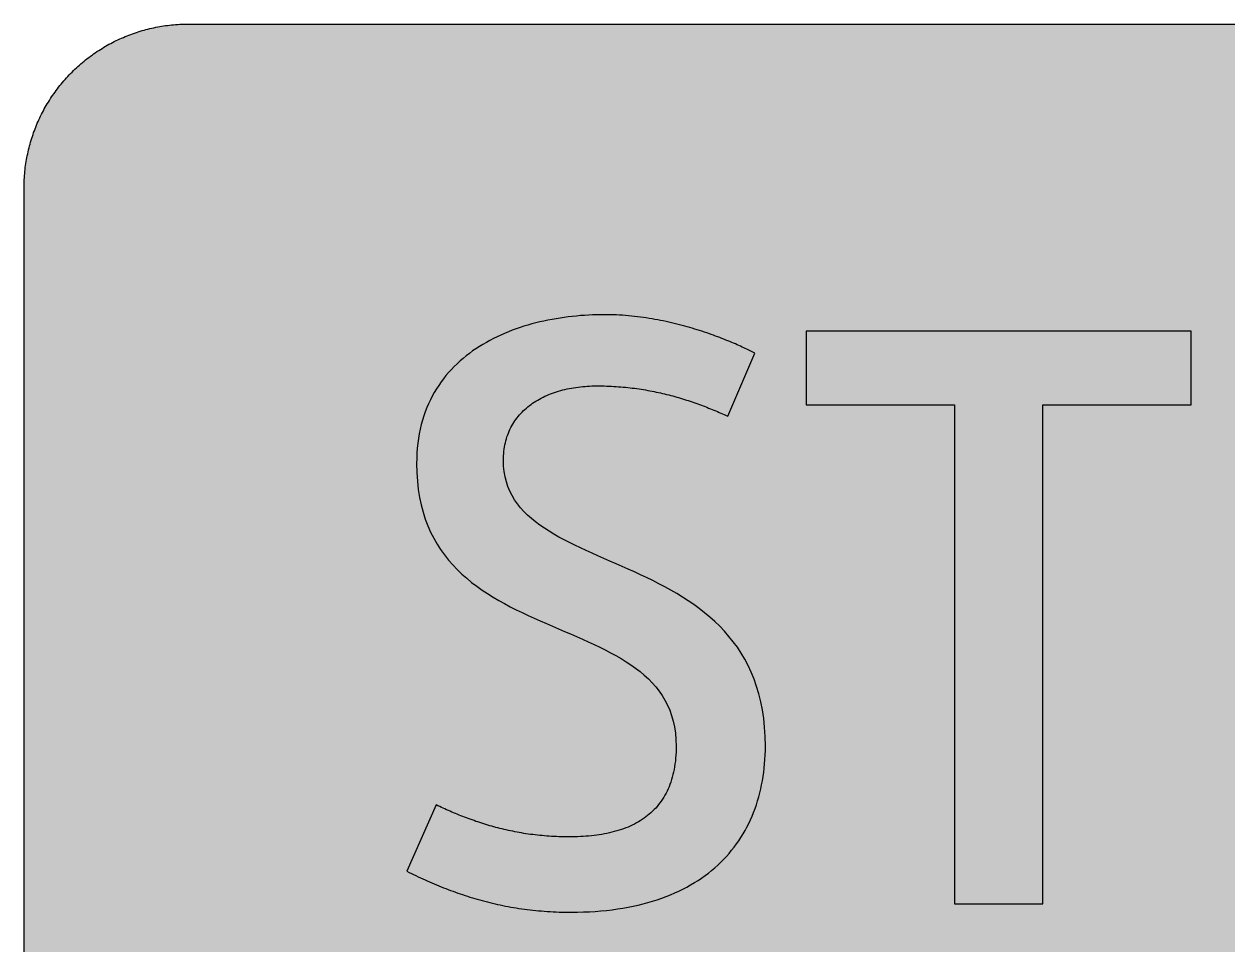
# Model space of a CAD drawing. Header units: millimetres. Extents: x 0 to 212, y 0 to 159.
# Drawn here: x 0.1 to 103.8, y 79.4 to 158.8 of the extents above; entities that cross this region are included whole.
import ezdxf

# ---------------------------------------------------------------- set-up
doc = ezdxf.new("R2010")
doc.units = ezdxf.units.MM

msp = doc.modelspace()

# ---------------------------------------------------------------- hatches: boundary and pattern name
for color, points in [(254, [(14.1633, 0.0536), (13.9878, 0.0533), (13.8125, 0.0559), (13.6373, 0.061), (13.462, 0.0686), (13.2893, 0.0787), (13.114, 0.0914), (12.9413, 0.1041), (12.7686, 0.1219), (12.5959, 0.1397), (12.4231, 0.16), (12.2504, 0.1829), (12.0777, 0.2057), (11.9075, 0.2337), (11.7373, 0.2616), (11.5672, 0.2921), (11.397, 0.3251), (11.2268, 0.3607), (11.0592, 0.3988), (10.8915, 0.4369), (10.7239, 0.4775), (10.5562, 0.5207), (10.3886, 0.5664), (10.2235, 0.6121), (10.0584, 0.6629), (9.8933, 0.7137), (9.7307, 0.7671), (9.5682, 0.8204), (9.4056, 0.8788), (9.2431, 0.9373), (9.083, 0.9982), (8.923, 1.0617), (8.763, 1.1252), (8.6055, 1.1938), (8.4455, 1.2624), (8.2906, 1.331), (8.1331, 1.4046), (7.9781, 1.4783), (7.8232, 1.5545), (7.6708, 1.6332), (7.5184, 1.7145), (7.366, 1.7958), (7.2161, 1.8796), (7.0663, 1.966), (6.919, 2.0523), (6.7716, 2.1438), (6.6243, 2.2352), (6.4795, 2.3266), (6.3348, 2.4232), (6.19, 2.5197), (6.0477, 2.6187), (5.908, 2.7178), (5.7683, 2.8194), (5.6286, 2.9235), (5.4915, 3.0302), (5.3543, 3.1369), (5.2197, 3.2461), (5.0851, 3.3579), (4.953, 3.4722), (4.8209, 3.5865), (4.6914, 3.7033), (4.5644, 3.8202), (4.4348, 3.9395), (4.3104, 4.0615), (4.1859, 4.1859), (4.0615, 4.3104), (3.9395, 4.4348), (3.8202, 4.5618), (3.7033, 4.6914), (3.5865, 4.8209), (3.4722, 4.953), (3.3579, 5.0851), (3.2487, 5.2197), (3.1369, 5.3543), (3.0302, 5.4915), (2.9235, 5.6286), (2.8194, 5.7683), (2.7178, 5.908), (2.6187, 6.0477), (2.5197, 6.19), (2.4232, 6.3348), (2.3266, 6.477), (2.2352, 6.6243), (2.1438, 6.7691), (2.0523, 6.919), (1.966, 7.0663), (1.8796, 7.2161), (1.7958, 7.366), (1.7145, 7.5184), (1.6332, 7.6708), (1.5545, 7.8232), (1.4783, 7.9781), (1.4046, 8.1331), (1.331, 8.2906), (1.2598, 8.4455), (1.1913, 8.603), (1.1252, 8.763), (1.0592, 8.923), (0.9982, 9.083), (0.9373, 9.2431), (0.8763, 9.4056), (0.8204, 9.5682), (0.7645, 9.7307), (0.7112, 9.8933), (0.6604, 10.0584), (0.6121, 10.2235), (0.5639, 10.3911), (0.5207, 10.5562), (0.4775, 10.7239), (0.4343, 10.8915), (0.3962, 11.0592), (0.3607, 11.2268), (0.3251, 11.397), (0.2921, 11.5672), (0.2616, 11.7373), (0.2311, 11.9075), (0.2057, 12.0802), (0.1803, 12.2504), (0.1575, 12.4231), (0.1372, 12.5959), (0.1194, 12.7686), (0.1041, 12.9413), (0.0889, 13.1166), (0.0787, 13.2893), (0.0686, 13.4645), (0.061, 13.6373), (0.0559, 13.8125), (0.0508, 13.9878), (0.0508, 14.163), (0.0522, 144.6925), (0.0508, 144.8664), (0.0559, 145.0416), (0.061, 145.2169), (0.0686, 145.3896), (0.0787, 145.5649), (0.0889, 145.7376), (0.1041, 145.9128), (0.1194, 146.0856), (0.1372, 146.2583), (0.1575, 146.431), (0.1803, 146.6037), (0.2057, 146.7739), (0.2311, 146.9466), (0.2616, 147.1168), (0.2921, 147.287), (0.3251, 147.4572), (0.3607, 147.6248), (0.3962, 147.795), (0.4343, 147.9626), (0.4775, 148.1303), (0.5207, 148.2979), (0.5639, 148.463), (0.6121, 148.6281), (0.6604, 148.7932), (0.7112, 148.9583), (0.7645, 149.1234), (0.8204, 149.286), (0.8763, 149.4485), (0.9373, 149.6111), (0.9982, 149.7711), (1.0592, 149.9311), (1.1252, 150.0911), (1.1913, 150.2486), (1.2598, 150.4061), (1.331, 150.5636), (1.4046, 150.7185), (1.4783, 150.876), (1.5545, 151.0284), (1.6332, 151.1833), (1.7145, 151.3357), (1.7958, 151.4856), (1.8796, 151.638), (1.966, 151.7879), (2.0523, 151.9352), (2.1438, 152.0825), (2.2352, 152.2298), (2.3266, 152.3746), (2.4232, 152.5194), (2.5197, 152.6616), (2.6187, 152.8039), (2.7178, 152.9461), (2.8194, 153.0858), (2.9235, 153.2255), (3.0302, 153.3627), (3.1369, 153.4973), (3.2487, 153.6344), (3.3579, 153.7665), (3.4722, 153.8986), (3.5865, 154.0307), (3.7033, 154.1602), (3.8202, 154.2898), (3.9395, 154.4168), (4.0615, 154.5438), (4.1859, 154.6682), (4.3104, 154.7901), (4.4348, 154.9121), (4.5644, 155.034), (4.6914, 155.1508), (4.8209, 155.2677), (4.953, 155.382), (5.0851, 155.4937), (5.2197, 155.6055), (5.3543, 155.7147), (5.4915, 155.8239), (5.6286, 155.9281), (5.7683, 156.0322), (5.908, 156.1338), (6.0477, 156.2354), (6.19, 156.3345), (6.3348, 156.431), (6.4795, 156.525), (6.6243, 156.6189), (6.7716, 156.7104), (6.919, 156.7993), (7.0663, 156.8882), (7.2161, 156.9745), (7.366, 157.0584), (7.5184, 157.1396), (7.6708, 157.2209), (7.8232, 157.2971), (7.9781, 157.3733), (8.1331, 157.4495), (8.2906, 157.5206), (8.4455, 157.5918), (8.6055, 157.6603), (8.763, 157.7289), (8.923, 157.7924), (9.083, 157.8559), (9.2431, 157.9169), (9.4056, 157.9753), (9.5682, 158.0337), (9.7307, 158.0871), (9.8933, 158.1404), (10.0584, 158.1912), (10.2235, 158.242), (10.3886, 158.2877), (10.5562, 158.3334), (10.7239, 158.3766), (10.8915, 158.4173), (11.0592, 158.4579), (11.2268, 158.4935), (11.397, 158.529), (11.5672, 158.562), (11.7373, 158.5925), (11.9075, 158.6205), (12.0777, 158.6484), (12.2504, 158.6713), (12.4231, 158.6941), (12.5959, 158.7144), (12.7686, 158.7322), (12.9413, 158.75), (13.114, 158.7627), (13.2893, 158.7754), (13.462, 158.7856), (13.6373, 158.7932), (13.8125, 158.7983), (13.9878, 158.8008), (14.163, 158.8033), (197.6078, 158.8036), (197.7822, 158.8008), (197.9574, 158.7983), (198.1327, 158.7932), (198.3054, 158.7856), (198.4807, 158.7754), (198.6534, 158.7627), (198.8287, 158.75), (199.0014, 158.7322), (199.1741, 158.7144), (199.3468, 158.6941), (199.5195, 158.6713), (199.6897, 158.6484), (199.8624, 158.6205), (200.0326, 158.5925), (200.2028, 158.562), (200.373, 158.529), (200.5432, 158.4935), (200.7108, 158.4579), (200.8784, 158.4173), (201.0461, 158.3766), (201.2137, 158.3334), (201.3788, 158.2877), (201.5465, 158.242), (201.7116, 158.1912), (201.8767, 158.1404), (202.0392, 158.0871), (202.2018, 158.0337), (202.3643, 157.9753), (202.5269, 157.9169), (202.6869, 157.8559), (202.8469, 157.7924), (203.007, 157.7289), (203.167, 157.6603), (203.3245, 157.5918), (203.4794, 157.5206), (203.6369, 157.4495), (203.7918, 157.3733), (203.9468, 157.2971), (204.0992, 157.2209), (204.2516, 157.1396), (204.404, 157.0584), (204.5538, 156.9745), (204.7037, 156.8882), (204.8535, 156.7993), (205.0009, 156.7104), (205.1456, 156.6189), (205.293, 156.525), (205.4352, 156.431), (205.58, 156.3345), (205.7222, 156.2354), (205.8619, 156.1338), (206.0016, 156.0322), (206.1413, 155.9281), (206.2785, 155.8239), (206.4156, 155.7147), (206.5503, 155.6055), (206.6849, 155.4937), (206.817, 155.382), (206.949, 155.2677), (207.0786, 155.1508), (207.2081, 155.034), (207.3351, 154.9121), (207.4596, 154.7901), (207.584, 154.6682), (207.7085, 154.5438), (207.8304, 154.4168), (207.9498, 154.2898), (208.0666, 154.1602), (208.1835, 154.0307), (208.2978, 153.8986), (208.4121, 153.7665), (208.5238, 153.6344), (208.6331, 153.4973), (208.7397, 153.3627), (208.8464, 153.2255), (208.9506, 153.0858), (209.0522, 152.9461), (209.1512, 152.8039), (209.2503, 152.6616), (209.3468, 152.5194), (209.4433, 152.3746), (209.5348, 152.2298), (209.6262, 152.0825), (209.7176, 151.9352), (209.804, 151.7879), (209.8904, 151.638), (209.9742, 151.4856), (210.0555, 151.3357), (210.1367, 151.1833), (210.2155, 151.0284), (210.2917, 150.876), (210.3653, 150.7185), (210.439, 150.5636), (210.5076, 150.4061), (210.5762, 150.2486), (210.6447, 150.0911), (210.7082, 149.9311), (210.7717, 149.7711), (210.8327, 149.6111), (210.8911, 149.4485), (210.9495, 149.286), (211.0029, 149.1234), (211.0562, 148.9583), (211.107, 148.7932), (211.1578, 148.6281), (211.2035, 148.463), (211.2493, 148.2979), (211.2924, 148.1303), (211.3331, 147.9626), (211.3712, 147.795), (211.4093, 147.6248), (211.4448, 147.4572), (211.4779, 147.287), (211.5083, 147.1168), (211.5363, 146.9466), (211.5642, 146.7739), (211.5871, 146.6037), (211.6099, 146.431), (211.6303, 146.2583), (211.648, 146.0856), (211.6658, 145.9128), (211.6785, 145.7376), (211.6912, 145.5649), (211.7014, 145.3896), (211.709, 145.2169), (211.7141, 145.0416), (211.7166, 144.8664), (211.7166, 144.6911), (211.7189, 14.1647), (211.7166, 13.9878), (211.7141, 13.8125), (211.709, 13.6373), (211.7014, 13.4645), (211.6912, 13.2893), (211.6785, 13.1166), (211.6658, 12.9413), (211.648, 12.7686), (211.6303, 12.5959), (211.6099, 12.4231), (211.5871, 12.2504), (211.5642, 12.0802), (211.5363, 11.9075), (211.5083, 11.7373), (211.4779, 11.5672), (211.4448, 11.397), (211.4093, 11.2268), (211.3712, 11.0592), (211.3331, 10.8915), (211.2924, 10.7239), (211.2493, 10.5562), (211.2035, 10.3911), (211.1578, 10.2235), (211.107, 10.0584), (211.0562, 9.8933), (211.0029, 9.7307), (210.9495, 9.5682), (210.8911, 9.4056), (210.8327, 9.2431), (210.7717, 9.083), (210.7082, 8.923), (210.6447, 8.763), (210.5762, 8.603), (210.5076, 8.4455), (210.439, 8.2906), (210.3653, 8.1331), (210.2917, 7.9781), (210.2155, 7.8232), (210.1367, 7.6708), (210.0555, 7.5184), (209.9742, 7.366), (209.8904, 7.2161), (209.804, 7.0663), (209.7176, 6.919), (209.6262, 6.7691), (209.5348, 6.6243), (209.4433, 6.477), (209.3468, 6.3348), (209.2503, 6.19), (209.1512, 6.0477), (209.0522, 5.908), (208.9506, 5.7683), (208.8464, 5.6286), (208.7397, 5.4915), (208.6331, 5.3543), (208.5238, 5.2197), (208.4121, 5.0851), (208.2978, 4.953), (208.1835, 4.8209), (208.0666, 4.6914), (207.9498, 4.5618), (207.8304, 4.4348), (207.7085, 4.3104), (207.584, 4.1859), (207.4596, 4.0615), (207.3351, 3.9395), (207.2081, 3.8202), (207.0786, 3.7033), (206.949, 3.5865), (206.817, 3.4722), (206.6849, 3.3579), (206.5503, 3.2461), (206.4156, 3.1369), (206.2785, 3.0302), (206.1413, 2.9235), (206.0016, 2.8194), (205.8619, 2.7178), (205.7222, 2.6187), (205.58, 2.5197), (205.4352, 2.4232), (205.293, 2.3266), (205.1456, 2.2352), (205.0009, 2.1438), (204.8535, 2.0523), (204.7037, 1.966), (204.5538, 1.8796), (204.404, 1.7958), (204.2516, 1.7145), (204.0992, 1.6332), (203.9468, 1.5545), (203.7918, 1.4783), (203.6369, 1.4046), (203.4794, 1.331), (203.3245, 1.2624), (203.167, 1.1938), (203.007, 1.1252), (202.8469, 1.0617), (202.6869, 0.9982), (202.5269, 0.9373), (202.3643, 0.8788), (202.2018, 0.8204), (202.0392, 0.7671), (201.8767, 0.7137), (201.7116, 0.6629), (201.5465, 0.6121), (201.3788, 0.5664), (201.2137, 0.5207), (201.0461, 0.4775), (200.8784, 0.4369), (200.7108, 0.3988), (200.5432, 0.3607), (200.373, 0.3251), (200.2028, 0.2921), (200.0326, 0.2616), (199.8624, 0.2337), (199.6897, 0.2057), (199.5195, 0.1829), (199.3468, 0.16), (199.1741, 0.1397), (199.0014, 0.1219), (198.8287, 0.1041), (198.6534, 0.0914), (198.4807, 0.0787), (198.3054, 0.0686), (198.1327, 0.061), (197.9574, 0.0559), (197.7822, 0.0533), (197.6069, 0.0533)]), (59, [(47.0076, 88.7412), (46.7893, 88.74), (46.5734, 88.7425), (46.3575, 88.7476), (46.1442, 88.7552), (45.9334, 88.7628), (45.7225, 88.773), (45.5143, 88.7832), (45.306, 88.7984), (45.1002, 88.8136), (44.8945, 88.8289), (44.6913, 88.8467), (44.4881, 88.867), (44.2874, 88.8873), (44.0868, 88.9102), (43.8887, 88.9356), (43.6931, 88.961), (43.4975, 88.9889), (43.3019, 89.0168), (43.1089, 89.0473), (42.9184, 89.0803), (42.7253, 89.1134), (42.5374, 89.1464), (42.3494, 89.1819), (42.1615, 89.22), (41.976, 89.2581), (41.7906, 89.2988), (41.6077, 89.3394), (41.4274, 89.3801), (41.2445, 89.4232), (41.0642, 89.469), (40.8864, 89.5147), (40.7086, 89.5604), (40.5333, 89.6087), (40.3581, 89.6569), (40.1828, 89.7077), (40.0101, 89.7585), (39.8374, 89.8093), (39.6672, 89.8627), (39.497, 89.916), (39.3294, 89.9693), (39.1617, 90.0252), (38.9941, 90.0811), (38.829, 90.1395), (38.6639, 90.1979), (38.5013, 90.2564), (38.3388, 90.3148), (38.1787, 90.3757), (38.0162, 90.4367), (37.8587, 90.4977), (37.6987, 90.5612), (37.5412, 90.6247), (37.3863, 90.6882), (37.2288, 90.7517), (37.0738, 90.8177), (36.9214, 90.8837), (36.769, 90.9472), (36.6166, 91.0158), (36.4642, 91.0819), (36.3144, 91.1504), (36.1645, 91.2165), (36.0172, 91.2851), (35.8699, 91.3536), (35.7226, 91.4222), (35.5778, 91.4908), (33.0369, 85.7786), (33.2308, 85.6818), (33.4264, 85.5878), (33.622, 85.4939), (33.8176, 85.3999), (34.0157, 85.3084), (34.2113, 85.217), (34.4094, 85.1281), (34.605, 85.0392), (34.8031, 84.9503), (35.0012, 84.8639), (35.2019, 84.7776), (35.4, 84.6912), (35.6006, 84.6074), (35.8013, 84.5261), (36.002, 84.4423), (36.2052, 84.3636), (36.4058, 84.2823), (36.609, 84.2061), (36.8148, 84.1273), (37.018, 84.0511), (37.2237, 83.9775), (37.4294, 83.9038), (37.6377, 83.8327), (37.846, 83.7616), (38.0543, 83.693), (38.2651, 83.6244), (38.4759, 83.5584), (38.6867, 83.4923), (38.9001, 83.4288), (39.1135, 83.3653), (39.3294, 83.3044), (39.5453, 83.246), (39.7612, 83.1875), (39.9796, 83.1317), (40.2006, 83.0758), (40.4216, 83.0224), (40.6425, 82.9716), (40.8661, 82.9208), (41.0896, 82.8726), (41.3156, 82.8269), (41.5442, 82.7811), (41.7728, 82.738), (42.004, 82.6948), (42.2351, 82.6567), (42.4688, 82.616), (42.7025, 82.5805), (42.9387, 82.5449), (43.1775, 82.5119), (43.4162, 82.4814), (43.6575, 82.4535), (43.8988, 82.4255), (44.1427, 82.4001), (44.389, 82.3773), (44.638, 82.3544), (44.8869, 82.3341), (45.1383, 82.3163), (45.3923, 82.3011), (45.6463, 82.2884), (45.9054, 82.2757), (46.162, 82.2655), (46.4236, 82.2604), (46.6877, 82.2528), (46.9519, 82.2503), (47.2186, 82.2503), (47.7469, 82.2528), (48.2651, 82.2681), (48.7756, 82.2884), (49.2785, 82.3189), (49.7713, 82.3595), (50.2564, 82.4052), (50.7314, 82.4611), (51.1988, 82.5271), (51.656, 82.5983), (52.1056, 82.6795), (52.5475, 82.7684), (52.9793, 82.865), (53.4035, 82.9691), (53.8175, 83.0809), (54.2239, 83.2002), (54.6227, 83.3272), (55.0113, 83.4619), (55.3923, 83.6041), (55.7657, 83.7514), (56.1289, 83.9089), (56.4845, 84.0715), (56.8325, 84.2416), (57.1703, 84.4194), (57.5005, 84.6049), (57.8231, 84.7954), (58.1355, 84.9935), (58.4403, 85.1967), (58.7375, 85.4075), (59.0245, 85.6259), (59.3039, 85.8495), (59.5757, 86.0781), (59.8373, 86.3143), (60.0939, 86.5581), (60.3402, 86.8045), (60.5765, 87.0585), (60.8076, 87.3176), (61.0286, 87.5843), (61.2419, 87.8535), (61.4477, 88.1304), (61.6433, 88.4123), (61.8312, 88.6993), (62.0116, 88.9914), (62.1843, 89.2886), (62.3494, 89.5909), (62.5043, 89.9008), (62.6542, 90.2132), (62.7939, 90.5281), (62.9234, 90.8507), (63.0479, 91.1784), (63.1622, 91.5086), (63.2714, 91.8439), (63.3705, 92.1842), (63.4619, 92.5297), (63.5457, 92.8776), (63.6194, 93.2307), (63.688, 93.5863), (63.7464, 93.947), (63.7972, 94.3102), (63.8404, 94.6785), (63.8759, 95.0493), (63.9039, 95.4253), (63.9242, 95.8037), (63.9369, 96.1847), (63.9394, 96.5708), (63.9242, 97.3963), (63.8759, 98.1888), (63.7946, 98.9508), (63.6854, 99.6823), (63.5483, 100.3884), (63.3806, 101.0641), (63.1876, 101.7118), (62.9691, 102.3341), (62.7253, 102.931), (62.4586, 103.505), (62.169, 104.0536), (61.8566, 104.5794), (61.5239, 105.0823), (61.1708, 105.5649), (60.8, 106.0272), (60.4114, 106.4717), (60.0075, 106.8959), (59.5859, 107.3023), (59.1515, 107.6909), (58.7019, 108.0643), (58.2422, 108.4199), (57.7698, 108.7653), (57.2872, 109.093), (56.7969, 109.4105), (56.2966, 109.7153), (55.7886, 110.0074), (55.2755, 110.2919), (54.7573, 110.5662), (54.2341, 110.8304), (53.7083, 111.0869), (53.18, 111.3384), (52.6517, 111.5822), (52.1208, 111.821), (51.595, 112.0546), (51.0667, 112.2858), (50.546, 112.5144), (50.0253, 112.7404), (49.5122, 112.9665), (49.0068, 113.19), (48.5064, 113.4161), (48.0136, 113.6447), (47.531, 113.8733), (47.0586, 114.1044), (46.5988, 114.3406), (46.1493, 114.5819), (45.7149, 114.8283), (45.2958, 115.0823), (44.8894, 115.3439), (44.5008, 115.6132), (44.13, 115.89), (43.7769, 116.1771), (43.4467, 116.4768), (43.1343, 116.7867), (42.8422, 117.1092), (42.5755, 117.4445), (42.3316, 117.7925), (42.1132, 118.1583), (41.9202, 118.5367), (41.7551, 118.9355), (41.6154, 119.3495), (41.5061, 119.7813), (41.4274, 120.2309), (41.3791, 120.7033), (41.3614, 121.1961), (41.3639, 121.3968), (41.3715, 121.5923), (41.3868, 121.7854), (41.4045, 121.9759), (41.4274, 122.1638), (41.4553, 122.3493), (41.4909, 122.5296), (41.529, 122.7074), (41.5722, 122.8827), (41.6204, 123.0528), (41.6712, 123.2205), (41.7297, 123.3856), (41.7906, 123.5481), (41.8567, 123.7056), (41.9278, 123.8631), (42.004, 124.0155), (42.0827, 124.1628), (42.1665, 124.3101), (42.2554, 124.4524), (42.3469, 124.5921), (42.4409, 124.7267), (42.5425, 124.8613), (42.6466, 124.9909), (42.7533, 125.1179), (42.865, 125.2423), (42.9793, 125.3617), (43.0987, 125.4811), (43.2206, 125.5928), (43.3451, 125.7046), (43.4746, 125.8138), (43.6067, 125.918), (43.7439, 126.0196), (43.881, 126.1186), (44.0233, 126.2126), (44.1681, 126.3066), (44.3154, 126.3955), (44.4678, 126.4793), (44.6202, 126.5631), (44.7777, 126.6419), (44.9377, 126.7181), (45.1002, 126.7917), (45.2628, 126.8628), (45.4304, 126.9289), (45.6006, 126.9924), (45.7733, 127.0533), (45.9461, 127.1118), (46.1239, 127.1676), (46.3017, 127.2184), (46.482, 127.2667), (46.6649, 127.3099), (46.8503, 127.3531), (47.0383, 127.3912), (47.2262, 127.4267), (47.4167, 127.4597), (47.6098, 127.4902), (47.8028, 127.5156), (47.9984, 127.5385), (48.194, 127.5588), (48.3946, 127.5766), (48.5927, 127.5918), (48.7934, 127.602), (48.9966, 127.6096), (49.1998, 127.6147), (49.403, 127.6147), (49.6189, 127.6147), (49.8323, 127.6121), (50.0431, 127.6071), (50.2539, 127.602), (50.4622, 127.5944), (50.6679, 127.5842), (50.8737, 127.574), (51.0794, 127.5613), (51.2826, 127.5461), (51.4833, 127.5309), (51.6839, 127.5156), (51.882, 127.4953), (52.0802, 127.475), (52.2783, 127.4547), (52.4713, 127.4318), (52.6669, 127.4064), (52.8599, 127.381), (53.0504, 127.3531), (53.2409, 127.3251), (53.4289, 127.2946), (53.6169, 127.2642), (53.8048, 127.2311), (53.9902, 127.1956), (54.1731, 127.1626), (54.356, 127.1245), (54.5389, 127.0889), (54.7192, 127.0483), (54.897, 127.0102), (55.0774, 126.9695), (55.2526, 126.9263), (55.4304, 126.8832), (55.6057, 126.84), (55.7784, 126.7943), (55.9511, 126.7485), (56.1238, 126.7003), (56.294, 126.652), (56.4642, 126.6038), (56.6318, 126.553), (56.7995, 126.5022), (56.9671, 126.4514), (57.1322, 126.398), (57.2973, 126.3447), (57.4599, 126.2913), (57.6224, 126.2355), (57.785, 126.1796), (57.945, 126.1237), (58.105, 126.0653), (58.2651, 126.0069), (58.4225, 125.9484), (58.58, 125.89), (58.7375, 125.8291), (58.8924, 125.7706), (59.0474, 125.7071), (59.1998, 125.6462), (59.3522, 125.5852), (59.5046, 125.5217), (59.657, 125.4582), (59.8068, 125.3947), (59.9567, 125.3312), (60.104, 125.2652), (60.2539, 125.2017), (60.4012, 125.1356), (60.5485, 125.0696), (60.6933, 125.0036), (63.023, 130.4392), (62.9183, 130.4925), (62.8091, 130.5458), (62.6948, 130.6043), (62.578, 130.6601), (62.4561, 130.7211), (62.3316, 130.7795), (62.2021, 130.843), (62.07, 130.904), (61.9328, 130.9675), (61.7931, 131.031), (61.6483, 131.097), (61.501, 131.1631), (61.3512, 131.2291), (61.1937, 131.2977), (61.0362, 131.3637), (60.8736, 131.4323), (60.7085, 131.5009), (60.5409, 131.5695), (60.3682, 131.638), (60.1929, 131.7066), (60.0151, 131.7752), (59.8322, 131.8463), (59.6468, 131.9149), (59.4589, 131.9835), (59.2684, 132.0521), (59.0753, 132.1206), (58.8797, 132.1867), (58.6791, 132.2553), (58.4759, 132.3213), (58.2727, 132.3873), (58.0644, 132.4534), (57.8536, 132.5194), (57.6402, 132.5829), (57.4243, 132.6464), (57.2084, 132.7074), (56.9874, 132.7683), (56.7639, 132.8293), (56.5379, 132.8877), (56.3118, 132.9461), (56.0807, 133.002), (55.8495, 133.0579), (55.6158, 133.1112), (55.3796, 133.162), (55.1434, 133.2128), (54.9021, 133.2611), (54.6608, 133.3068), (54.417, 133.3525), (54.1706, 133.3932), (53.9242, 133.4338), (53.6753, 133.4745), (53.4238, 133.51), (53.1724, 133.5456), (52.9184, 133.5761), (52.6644, 133.6065), (52.4053, 133.6319), (52.1487, 133.6573), (51.8897, 133.6802), (51.628, 133.698), (51.3664, 133.7158), (51.1023, 133.7285), (50.8381, 133.7386), (50.5739, 133.7462), (50.3072, 133.7513), (50.0405, 133.7539), (49.7053, 133.7513), (49.3674, 133.7437), (49.0271, 133.7335), (48.6842, 133.7183), (48.3387, 133.6954), (47.9933, 133.67), (47.6479, 133.6396), (47.2999, 133.604), (46.9519, 133.5634), (46.6014, 133.5176), (46.2509, 133.4668), (45.9029, 133.4084), (45.5524, 133.3475), (45.2044, 133.2789), (44.8564, 133.2052), (44.5084, 133.1265), (44.163, 133.0427), (43.8175, 132.9512), (43.4746, 132.8547), (43.1343, 132.7506), (42.7965, 132.6413), (42.4612, 132.527), (42.1259, 132.4051), (41.7957, 132.2756), (41.468, 132.1435), (41.1455, 132.0013), (40.8254, 131.8539), (40.5079, 131.699), (40.198, 131.5364), (39.8907, 131.3688), (39.5859, 131.1935), (39.2887, 131.0107), (38.9966, 130.8227), (38.7096, 130.6246), (38.4277, 130.4214), (38.1533, 130.208), (37.8841, 129.9896), (37.6225, 129.7635), (37.3659, 129.5273), (37.117, 129.286), (36.8757, 129.0345), (36.6395, 128.778), (36.4134, 128.5113), (36.195, 128.237), (35.9842, 127.955), (35.7835, 127.6629), (35.5905, 127.3658), (35.4051, 127.0559), (35.2298, 126.7409), (35.0647, 126.4158), (34.9098, 126.0831), (34.7624, 125.7402), (34.6278, 125.3896), (34.5034, 125.029), (34.3891, 124.6581), (34.2849, 124.2797), (34.1935, 123.8936), (34.1122, 123.4948), (34.0436, 123.0884), (33.9877, 122.6744), (33.942, 122.2477), (33.909, 121.8133), (33.8912, 121.3688), (33.8836, 120.9142), (33.8988, 120.142), (33.9471, 119.4003), (34.0258, 118.6917), (34.1351, 118.0084), (34.2722, 117.3556), (34.4373, 116.7308), (34.6278, 116.1313), (34.8437, 115.5573), (35.085, 115.0087), (35.3517, 114.4829), (35.6387, 113.9825), (35.9486, 113.4999), (36.2763, 113.0427), (36.6268, 112.6033), (36.9926, 112.1816), (37.3786, 111.7803), (37.78, 111.3968), (38.1965, 111.031), (38.6258, 110.678), (39.0703, 110.3427), (39.5275, 110.0176), (39.9948, 109.7077), (40.4724, 109.4105), (40.96, 109.1235), (41.4553, 108.8492), (41.9583, 108.5799), (42.4663, 108.3234), (42.9793, 108.0719), (43.4975, 107.8281), (44.0182, 107.5893), (44.5414, 107.3582), (45.0672, 107.127), (45.5905, 106.901), (46.1137, 106.6775), (46.6344, 106.4565), (47.1526, 106.233), (47.6656, 106.012), (48.1736, 105.7885), (48.6766, 105.5624), (49.1719, 105.3338), (49.6595, 105.1001), (50.1371, 104.8614), (50.6044, 104.6175), (51.0616, 104.3686), (51.5061, 104.1095), (51.9354, 103.8428), (52.3519, 103.5685), (52.7533, 103.2815), (53.1393, 102.9843), (53.5051, 102.6744), (53.8556, 102.3518), (54.1858, 102.0166), (54.4932, 101.666), (54.7802, 101.2977), (55.0469, 100.9142), (55.2882, 100.5129), (55.5041, 100.0938), (55.6971, 99.6569), (55.8597, 99.1972), (55.9968, 98.7171), (56.1061, 98.2167), (56.1848, 97.6909), (56.2331, 97.1448), (56.2483, 96.5708), (56.2458, 96.299), (56.2381, 96.0349), (56.2229, 95.7732), (56.2051, 95.5192), (56.1797, 95.2703), (56.1492, 95.0265), (56.1137, 94.7877), (56.0705, 94.554), (56.0248, 94.3254), (55.974, 94.1045), (55.9181, 93.886), (55.8546, 93.6752), (55.7886, 93.4669), (55.7174, 93.2663), (55.6412, 93.0681), (55.5574, 92.8776), (55.4736, 92.6897), (55.3822, 92.5093), (55.2856, 92.3315), (55.184, 92.1614), (55.0799, 91.9937), (54.9707, 91.8312), (54.8564, 91.6737), (54.737, 91.5213), (54.6151, 91.3714), (54.4881, 91.2292), (54.356, 91.0895), (54.2214, 90.9549), (54.0817, 90.8253), (53.9369, 90.6983), (53.7896, 90.5764), (53.6372, 90.4596), (53.4822, 90.3478), (53.3222, 90.2386), (53.1597, 90.1344), (52.992, 90.0328), (52.8218, 89.9389), (52.6466, 89.8449), (52.4688, 89.7585), (52.2859, 89.6747), (52.103, 89.5934), (51.9125, 89.5172), (51.722, 89.4461), (51.5264, 89.3775), (51.3283, 89.3115), (51.1251, 89.2505), (50.9194, 89.1946), (50.7136, 89.1413), (50.5003, 89.0905), (50.2869, 89.0448), (50.071, 89.0016), (49.85, 88.961), (49.6265, 88.9254), (49.403, 88.8924), (49.1744, 88.8619), (48.9433, 88.8365), (48.7096, 88.8136), (48.4734, 88.7933), (48.2346, 88.7781), (47.9933, 88.7628), (47.7495, 88.7527), (47.5056, 88.7451), (47.2567, 88.7425), (47.0052, 88.74)]), (59, [(100.6299, 125.9939), (100.6299, 132.3439), (67.4688, 132.3439), (67.4688, 125.9939), (80.239, 125.9939), (80.239, 82.9564), (87.8582, 82.9564), (87.8582, 125.9939)])]:
    msp.add_hatch(color=color).paths.add_polyline_path(points)
h = msp.add_hatch(color=59)
h.paths.add_polyline_path([(14.1633, 3.5814), (13.8887, 3.5839), (13.6169, 3.5941), (13.3477, 3.6119), (13.081, 3.6347), (12.8143, 3.6652), (12.5501, 3.7008), (12.2885, 3.7465), (12.0294, 3.7948), (11.7729, 3.8506), (11.5164, 3.9141), (11.2649, 3.9827), (11.016, 4.0564), (10.7671, 4.1351), (10.5232, 4.2215), (10.2819, 4.3129), (10.0432, 4.412), (9.8069, 4.5161), (9.5733, 4.6228), (9.3447, 4.7371), (9.1186, 4.8565), (8.8951, 4.9809), (8.6741, 5.113), (8.4582, 5.2476), (8.2448, 5.3873), (8.0366, 5.5321), (7.8308, 5.682), (7.6276, 5.8369), (7.4295, 5.9969), (7.2365, 6.1595), (7.046, 6.3297), (6.8605, 6.5024), (6.6777, 6.6802), (6.5024, 6.8605), (6.3271, 7.046), (6.1595, 7.2365), (5.9969, 7.432), (5.8369, 7.6302), (5.682, 7.8308), (5.5321, 8.0366), (5.3873, 8.2448), (5.2451, 8.4582), (5.1105, 8.6741), (4.9809, 8.8951), (4.8565, 9.1186), (4.7371, 9.3447), (4.6228, 9.5758), (4.5136, 9.8069), (4.4094, 10.0432), (4.3129, 10.2819), (4.2215, 10.5232), (4.1351, 10.7696), (4.0538, 11.016), (3.9802, 11.2649), (3.9116, 11.5189), (3.8506, 11.7729), (3.7948, 12.0294), (3.744, 12.2911), (3.7008, 12.5527), (3.6627, 12.8143), (3.6322, 13.081), (3.6093, 13.3502), (3.5916, 13.6195), (3.5814, 13.8913), (3.5789, 14.163), (3.58, 144.6925), (3.5814, 144.9654), (3.5916, 145.2347), (3.6093, 145.5064), (3.6322, 145.7731), (3.6627, 146.0398), (3.7008, 146.304), (3.744, 146.5656), (3.7948, 146.8247), (3.8506, 147.0812), (3.9116, 147.3352), (3.9802, 147.5892), (4.0538, 147.8382), (4.1351, 148.0845), (4.2215, 148.3309), (4.3129, 148.5722), (4.4094, 148.811), (4.5136, 149.0472), (4.6228, 149.2783), (4.7371, 149.5095), (4.8565, 149.7355), (4.9809, 149.9591), (5.1105, 150.1775), (5.2451, 150.3959), (5.3873, 150.6093), (5.5321, 150.8176), (5.682, 151.0233), (5.8369, 151.224), (5.9969, 151.4221), (6.1595, 151.6177), (6.3271, 151.8056), (6.5024, 151.9936), (6.6777, 152.1739), (6.8605, 152.3517), (7.046, 152.5245), (7.2365, 152.6946), (7.4295, 152.8572), (7.6276, 153.0172), (7.8308, 153.1722), (8.0366, 153.322), (8.2448, 153.4668), (8.4582, 153.6065), (8.6741, 153.7411), (8.8951, 153.8732), (9.1186, 153.9977), (9.3447, 154.117), (9.5733, 154.2313), (9.8069, 154.3406), (10.0432, 154.4422), (10.2819, 154.5412), (10.5232, 154.6327), (10.7671, 154.719), (11.016, 154.7978), (11.2649, 154.874), (11.5164, 154.9425), (11.7729, 155.0035), (12.0294, 155.0594), (12.2885, 155.1102), (12.5501, 155.1534), (12.8143, 155.1889), (13.081, 155.2194), (13.3477, 155.2448), (13.6169, 155.26), (13.8887, 155.2702), (14.163, 155.2753), (197.6078, 155.2758), (197.8787, 155.2702), (198.1505, 155.26), (198.4197, 155.2448), (198.689, 155.2194), (198.9557, 155.1889), (199.2173, 155.1534), (199.4789, 155.1102), (199.7405, 155.0594), (199.9971, 155.0035), (200.2511, 154.9425), (200.5051, 154.874), (200.754, 154.7978), (201.0004, 154.719), (201.2467, 154.6327), (201.488, 154.5412), (201.7268, 154.4422), (201.963, 154.3406), (202.1942, 154.2313), (202.4253, 154.117), (202.6514, 153.9977), (202.8749, 153.8732), (203.0959, 153.7411), (203.3118, 153.6065), (203.5251, 153.4668), (203.7334, 153.322), (203.9391, 153.1722), (204.1398, 153.0172), (204.3379, 152.8572), (204.5335, 152.6946), (204.724, 152.5245), (204.9094, 152.3517), (205.0898, 152.1739), (205.2676, 151.9936), (205.4403, 151.8056), (205.6105, 151.6177), (205.773, 151.4221), (205.933, 151.224), (206.088, 151.0233), (206.2378, 150.8176), (206.3826, 150.6093), (206.5223, 150.3959), (206.6569, 150.1775), (206.789, 149.9591), (206.9135, 149.7355), (207.0329, 149.5095), (207.1472, 149.2783), (207.2538, 149.0472), (207.358, 148.811), (207.457, 148.5722), (207.5485, 148.3309), (207.6348, 148.0845), (207.7136, 147.8382), (207.7872, 147.5892), (207.8558, 147.3352), (207.9193, 147.0812), (207.9752, 146.8247), (208.0235, 146.5656), (208.0692, 146.304), (208.1047, 146.0398), (208.1352, 145.7731), (208.1581, 145.5064), (208.1759, 145.2347), (208.186, 144.9654), (208.1911, 144.6911), (208.1911, 14.1647), (208.186, 13.8913), (208.1759, 13.6195), (208.1581, 13.3502), (208.1352, 13.081), (208.1047, 12.8143), (208.0692, 12.5527), (208.0235, 12.2911), (207.9752, 12.0294), (207.9193, 11.7729), (207.8558, 11.5189), (207.7872, 11.2649), (207.7136, 11.016), (207.6348, 10.7696), (207.5485, 10.5232), (207.457, 10.2819), (207.358, 10.0432), (207.2538, 9.8069), (207.1472, 9.5758), (207.0329, 9.3447), (206.9135, 9.1186), (206.789, 8.8951), (206.6569, 8.6741), (206.5223, 8.4582), (206.3826, 8.2448), (206.2378, 8.0366), (206.088, 7.8308), (205.933, 7.6302), (205.773, 7.432), (205.6105, 7.2365), (205.4403, 7.046), (205.2676, 6.8605), (205.0898, 6.6802), (204.9094, 6.5024), (204.724, 6.3297), (204.5335, 6.1595), (204.3379, 5.9969), (204.1398, 5.8369), (203.9391, 5.682), (203.7334, 5.5321), (203.5251, 5.3873), (203.3118, 5.2476), (203.0959, 5.113), (202.8749, 4.9809), (202.6514, 4.8565), (202.4253, 4.7371), (202.1942, 4.6228), (201.963, 4.5161), (201.7268, 4.412), (201.488, 4.3129), (201.2467, 4.2215), (201.0004, 4.1351), (200.754, 4.0564), (200.5051, 3.9827), (200.2511, 3.9141), (199.9971, 3.8506), (199.7405, 3.7948), (199.4789, 3.7465), (199.2173, 3.7008), (198.9557, 3.6652), (198.689, 3.6347), (198.4197, 3.6119), (198.1505, 3.5941), (197.8787, 3.5839), (197.6069, 3.5789)])
h.paths.add_polyline_path([(14.1633, 8.8731), (14.0259, 8.8748), (13.8887, 8.8798), (13.7541, 8.8875), (13.622, 8.9002), (13.4874, 8.9154), (13.3553, 8.9332), (13.2258, 8.9535), (13.0962, 8.9789), (12.9667, 9.0068), (12.8397, 9.0373), (12.7127, 9.0729), (12.5882, 9.1084), (12.4663, 9.1491), (12.3419, 9.1923), (12.2225, 9.238), (12.1031, 9.2888), (11.9837, 9.3396), (11.8694, 9.3929), (11.7526, 9.4513), (11.6408, 9.5098), (11.5291, 9.5733), (11.4198, 9.6368), (11.3106, 9.7053), (11.2039, 9.7765), (11.0998, 9.8476), (10.9957, 9.9238), (10.8966, 10), (10.7975, 10.0787), (10.6985, 10.1625), (10.6045, 10.2464), (10.5105, 10.3327), (10.4216, 10.4216), (10.3327, 10.5131), (10.2464, 10.6045), (10.16, 10.701), (10.0787, 10.7975), (10, 10.8966), (9.9212, 10.9982), (9.8476, 11.0998), (9.7739, 11.2039), (9.7053, 11.3106), (9.6368, 11.4198), (9.5707, 11.5291), (9.5098, 11.6408), (9.4488, 11.7551), (9.3929, 11.8694), (9.337, 11.9863), (9.2862, 12.1031), (9.238, 12.2225), (9.1923, 12.3444), (9.1491, 12.4663), (9.1084, 12.5908), (9.0703, 12.7152), (9.0373, 12.8397), (9.0068, 12.9692), (8.9789, 13.0962), (8.9535, 13.2258), (8.9306, 13.3579), (8.9129, 13.4899), (8.8976, 13.622), (8.8849, 13.7566), (8.8773, 13.8913), (8.8722, 14.0259), (8.8697, 14.163), (8.8717, 144.6925), (8.8722, 144.8283), (8.8773, 144.9629), (8.8849, 145.0975), (8.8976, 145.2321), (8.9129, 145.3642), (8.9306, 145.4963), (8.9535, 145.6284), (8.9789, 145.7579), (9.0068, 145.8849), (9.0373, 146.0144), (9.0703, 146.1389), (9.1084, 146.2634), (9.1491, 146.3878), (9.1923, 146.5097), (9.238, 146.6317), (9.2862, 146.751), (9.337, 146.8679), (9.3929, 146.9847), (9.4488, 147.099), (9.5098, 147.2133), (9.5707, 147.3251), (9.6368, 147.4343), (9.7053, 147.5435), (9.7739, 147.6502), (9.8476, 147.7543), (9.9212, 147.8559), (10, 147.9575), (10.0787, 148.0566), (10.16, 148.1531), (10.2464, 148.2496), (10.3327, 148.3411), (10.4216, 148.4325), (10.5105, 148.5214), (10.6045, 148.6078), (10.6985, 148.6916), (10.7975, 148.7754), (10.8966, 148.8542), (10.9957, 148.9304), (11.0998, 149.0066), (11.2039, 149.0777), (11.3106, 149.1488), (11.4198, 149.2174), (11.5291, 149.2809), (11.6408, 149.3444), (11.7526, 149.4028), (11.8694, 149.4612), (11.9837, 149.5146), (12.1031, 149.5679), (12.2225, 149.6162), (12.3419, 149.6619), (12.4663, 149.7051), (12.5882, 149.7457), (12.7127, 149.7813), (12.8397, 149.8168), (12.9667, 149.8473), (13.0962, 149.8752), (13.2258, 149.9006), (13.3553, 149.921), (13.4874, 149.9413), (13.622, 149.9565), (13.7541, 149.9667), (13.8887, 149.9768), (14.0259, 149.9819), (14.163, 149.9819), (197.6078, 149.9842), (197.7441, 149.9819), (197.8787, 149.9768), (198.0133, 149.9667), (198.1479, 149.9565), (198.28, 149.9413), (198.4121, 149.921), (198.5442, 149.9006), (198.6737, 149.8752), (198.8007, 149.8473), (198.9303, 149.8168), (199.0547, 149.7813), (199.1792, 149.7457), (199.3036, 149.7051), (199.4256, 149.6619), (199.5475, 149.6162), (199.6669, 149.5679), (199.7837, 149.5146), (199.9005, 149.4612), (200.0148, 149.4028), (200.1291, 149.3444), (200.2409, 149.2809), (200.3501, 149.2174), (200.4593, 149.1488), (200.566, 149.0777), (200.6702, 149.0066), (200.7718, 148.9304), (200.8734, 148.8542), (200.9724, 148.7754), (201.0689, 148.6916), (201.1655, 148.6078), (201.2569, 148.5214), (201.3483, 148.4325), (201.4372, 148.3411), (201.5236, 148.2496), (201.6074, 148.1531), (201.6912, 148.0566), (201.77, 147.9575), (201.8462, 147.8559), (201.9224, 147.7543), (201.9935, 147.6502), (202.0646, 147.5435), (202.1332, 147.4343), (202.1967, 147.3251), (202.2602, 147.2133), (202.3186, 147.099), (202.377, 146.9847), (202.4304, 146.8679), (202.4812, 146.751), (202.532, 146.6317), (202.5777, 146.5097), (202.6209, 146.3878), (202.6615, 146.2634), (202.6971, 146.1389), (202.7326, 146.0144), (202.7631, 145.8849), (202.7911, 145.7579), (202.8165, 145.6284), (202.8368, 145.4963), (202.8546, 145.3642), (202.8698, 145.2321), (202.8825, 145.0975), (202.8901, 144.9629), (202.8952, 144.8283), (202.8977, 144.6911), (202.8994, 14.1647), (202.8952, 14.0259), (202.8901, 13.8913), (202.8825, 13.7566), (202.8698, 13.622), (202.8546, 13.4899), (202.8368, 13.3579), (202.8165, 13.2258), (202.7911, 13.0962), (202.7631, 12.9692), (202.7326, 12.8397), (202.6971, 12.7152), (202.6615, 12.5908), (202.6209, 12.4663), (202.5777, 12.3444), (202.532, 12.2225), (202.4812, 12.1031), (202.4304, 11.9863), (202.377, 11.8694), (202.3186, 11.7551), (202.2602, 11.6408), (202.1967, 11.5291), (202.1332, 11.4198), (202.0646, 11.3106), (201.9935, 11.2039), (201.9224, 11.0998), (201.8462, 10.9982), (201.77, 10.8966), (201.6912, 10.7975), (201.6074, 10.701), (201.5236, 10.6045), (201.4372, 10.5131), (201.3483, 10.4216), (201.2569, 10.3327), (201.1655, 10.2464), (201.0689, 10.1625), (200.9724, 10.0787), (200.8734, 10), (200.7718, 9.9238), (200.6702, 9.8476), (200.566, 9.7765), (200.4593, 9.7053), (200.3501, 9.6368), (200.2409, 9.5733), (200.1291, 9.5098), (200.0148, 9.4513), (199.9005, 9.3929), (199.7837, 9.3396), (199.6669, 9.2888), (199.5475, 9.238), (199.4256, 9.1923), (199.3036, 9.1491), (199.1792, 9.1084), (199.0547, 9.0729), (198.9303, 9.0373), (198.8007, 9.0068), (198.6737, 8.9789), (198.5442, 8.9535), (198.4121, 8.9332), (198.28, 8.9154), (198.1479, 8.9002), (198.0133, 8.8875), (197.8787, 8.8798), (197.7441, 8.8748), (197.6069, 8.8722)], flags=16)

# ---------------------------------------------------------------- linework, layer by layer
at = {"color": 254}
msp.add_lwpolyline([(0.0508, 14.163), (0.0522, 144.6925), (0.0508, 144.8664), (0.0559, 145.0416), (0.061, 145.2169), (0.0686, 145.3896), (0.0787, 145.5649), (0.0889, 145.7376), (0.1041, 145.9128), (0.1194, 146.0856), (0.1372, 146.2583), (0.1575, 146.431), (0.1803, 146.6037), (0.2057, 146.7739), (0.2311, 146.9466), (0.2616, 147.1168), (0.2921, 147.287), (0.3251, 147.4572), (0.3607, 147.6248), (0.3962, 147.795), (0.4343, 147.9626), (0.4775, 148.1303), (0.5207, 148.2979), (0.5639, 148.463), (0.6121, 148.6281), (0.6604, 148.7932), (0.7112, 148.9583), (0.7645, 149.1234), (0.8204, 149.286), (0.8763, 149.4485), (0.9373, 149.6111), (0.9982, 149.7711), (1.0592, 149.9311), (1.1252, 150.0911), (1.1913, 150.2486), (1.2598, 150.4061), (1.331, 150.5636), (1.4046, 150.7185), (1.4783, 150.876), (1.5545, 151.0284), (1.6332, 151.1833), (1.7145, 151.3357), (1.7958, 151.4856), (1.8796, 151.638), (1.966, 151.7879), (2.0523, 151.9352), (2.1438, 152.0825), (2.2352, 152.2298), (2.3266, 152.3746), (2.4232, 152.5194), (2.5197, 152.6616), (2.6187, 152.8039), (2.7178, 152.9461), (2.8194, 153.0858), (2.9235, 153.2255), (3.0302, 153.3627), (3.1369, 153.4973), (3.2487, 153.6344), (3.3579, 153.7665), (3.4722, 153.8986), (3.5865, 154.0307), (3.7033, 154.1602), (3.8202, 154.2898), (3.9395, 154.4168), (4.0615, 154.5438), (4.1859, 154.6682), (4.3104, 154.7901), (4.4348, 154.9121), (4.5644, 155.034), (4.6914, 155.1508), (4.8209, 155.2677), (4.953, 155.382), (5.0851, 155.4937), (5.2197, 155.6055), (5.3543, 155.7147), (5.4915, 155.8239), (5.6286, 155.9281), (5.7683, 156.0322), (5.908, 156.1338), (6.0477, 156.2354), (6.19, 156.3345), (6.3348, 156.431), (6.4795, 156.525), (6.6243, 156.6189), (6.7716, 156.7104), (6.919, 156.7993), (7.0663, 156.8882), (7.2161, 156.9745), (7.366, 157.0584), (7.5184, 157.1396), (7.6708, 157.2209), (7.8232, 157.2971), (7.9781, 157.3733), (8.1331, 157.4495), (8.2906, 157.5206), (8.4455, 157.5918), (8.6055, 157.6603), (8.763, 157.7289), (8.923, 157.7924), (9.083, 157.8559), (9.2431, 157.9169), (9.4056, 157.9753), (9.5682, 158.0337), (9.7307, 158.0871), (9.8933, 158.1404), (10.0584, 158.1912), (10.2235, 158.242), (10.3886, 158.2877), (10.5562, 158.3334), (10.7239, 158.3766), (10.8915, 158.4173), (11.0592, 158.4579), (11.2268, 158.4935), (11.397, 158.529), (11.5672, 158.562), (11.7373, 158.5925), (11.9075, 158.6205), (12.0777, 158.6484), (12.2504, 158.6713), (12.4231, 158.6941), (12.5959, 158.7144), (12.7686, 158.7322), (12.9413, 158.75), (13.114, 158.7627), (13.2893, 158.7754), (13.462, 158.7856), (13.6373, 158.7932), (13.8125, 158.7983), (13.9878, 158.8008), (14.163, 158.8033), (197.6078, 158.8036)], dxfattribs=at)
at = {"color": 59}
for points in [[(47.0076, 88.7412), (46.7893, 88.74), (46.5734, 88.7425), (46.3575, 88.7476), (46.1442, 88.7552), (45.9334, 88.7628), (45.7225, 88.773), (45.5143, 88.7832), (45.306, 88.7984), (45.1002, 88.8136), (44.8945, 88.8289), (44.6913, 88.8467), (44.4881, 88.867), (44.2874, 88.8873), (44.0868, 88.9102), (43.8887, 88.9356), (43.6931, 88.961), (43.4975, 88.9889), (43.3019, 89.0168), (43.1089, 89.0473), (42.9184, 89.0803), (42.7253, 89.1134), (42.5374, 89.1464), (42.3494, 89.1819), (42.1615, 89.22), (41.976, 89.2581), (41.7906, 89.2988), (41.6077, 89.3394), (41.4274, 89.3801), (41.2445, 89.4232), (41.0642, 89.469), (40.8864, 89.5147), (40.7086, 89.5604), (40.5333, 89.6087), (40.3581, 89.6569), (40.1828, 89.7077), (40.0101, 89.7585), (39.8374, 89.8093), (39.6672, 89.8627), (39.497, 89.916), (39.3294, 89.9693), (39.1617, 90.0252), (38.9941, 90.0811), (38.829, 90.1395), (38.6639, 90.1979), (38.5013, 90.2564), (38.3388, 90.3148), (38.1787, 90.3757), (38.0162, 90.4367), (37.8587, 90.4977), (37.6987, 90.5612), (37.5412, 90.6247), (37.3863, 90.6882), (37.2288, 90.7517), (37.0738, 90.8177), (36.9214, 90.8837), (36.769, 90.9472), (36.6166, 91.0158), (36.4642, 91.0819), (36.3144, 91.1504), (36.1645, 91.2165), (36.0172, 91.2851), (35.8699, 91.3536), (35.7226, 91.4222), (35.5778, 91.4908), (33.0369, 85.7786), (33.2308, 85.6818), (33.4264, 85.5878), (33.622, 85.4939), (33.8176, 85.3999), (34.0157, 85.3084), (34.2113, 85.217), (34.4094, 85.1281), (34.605, 85.0392), (34.8031, 84.9503), (35.0012, 84.8639), (35.2019, 84.7776), (35.4, 84.6912), (35.6006, 84.6074), (35.8013, 84.5261), (36.002, 84.4423), (36.2052, 84.3636), (36.4058, 84.2823), (36.609, 84.2061), (36.8148, 84.1273), (37.018, 84.0511), (37.2237, 83.9775), (37.4294, 83.9038), (37.6377, 83.8327), (37.846, 83.7616), (38.0543, 83.693), (38.2651, 83.6244), (38.4759, 83.5584), (38.6867, 83.4923), (38.9001, 83.4288), (39.1135, 83.3653), (39.3294, 83.3044), (39.5453, 83.246), (39.7612, 83.1875), (39.9796, 83.1317), (40.2006, 83.0758), (40.4216, 83.0224), (40.6425, 82.9716), (40.8661, 82.9208), (41.0896, 82.8726), (41.3156, 82.8269), (41.5442, 82.7811), (41.7728, 82.738), (42.004, 82.6948), (42.2351, 82.6567), (42.4688, 82.616), (42.7025, 82.5805), (42.9387, 82.5449), (43.1775, 82.5119), (43.4162, 82.4814), (43.6575, 82.4535), (43.8988, 82.4255), (44.1427, 82.4001), (44.389, 82.3773), (44.638, 82.3544), (44.8869, 82.3341), (45.1383, 82.3163), (45.3923, 82.3011), (45.6463, 82.2884), (45.9054, 82.2757), (46.162, 82.2655), (46.4236, 82.2604), (46.6877, 82.2528), (46.9519, 82.2503), (47.2186, 82.2503), (47.7469, 82.2528), (48.2651, 82.2681), (48.7756, 82.2884), (49.2785, 82.3189), (49.7713, 82.3595), (50.2564, 82.4052), (50.7314, 82.4611), (51.1988, 82.5271), (51.656, 82.5983), (52.1056, 82.6795), (52.5475, 82.7684), (52.9793, 82.865), (53.4035, 82.9691), (53.8175, 83.0809), (54.2239, 83.2002), (54.6227, 83.3272), (55.0113, 83.4619), (55.3923, 83.6041), (55.7657, 83.7514), (56.1289, 83.9089), (56.4845, 84.0715), (56.8325, 84.2416), (57.1703, 84.4194), (57.5005, 84.6049), (57.8231, 84.7954), (58.1355, 84.9935), (58.4403, 85.1967), (58.7375, 85.4075), (59.0245, 85.6259), (59.3039, 85.8495), (59.5757, 86.0781), (59.8373, 86.3143), (60.0939, 86.5581), (60.3402, 86.8045), (60.5765, 87.0585), (60.8076, 87.3176), (61.0286, 87.5843), (61.2419, 87.8535), (61.4477, 88.1304), (61.6433, 88.4123), (61.8312, 88.6993), (62.0116, 88.9914), (62.1843, 89.2886), (62.3494, 89.5909), (62.5043, 89.9008), (62.6542, 90.2132), (62.7939, 90.5281), (62.9234, 90.8507), (63.0479, 91.1784), (63.1622, 91.5086), (63.2714, 91.8439), (63.3705, 92.1842), (63.4619, 92.5297), (63.5457, 92.8776), (63.6194, 93.2307), (63.688, 93.5863), (63.7464, 93.947), (63.7972, 94.3102), (63.8404, 94.6785), (63.8759, 95.0493), (63.9039, 95.4253), (63.9242, 95.8037), (63.9369, 96.1847), (63.9394, 96.5708), (63.9242, 97.3963), (63.8759, 98.1888), (63.7946, 98.9508), (63.6854, 99.6823), (63.5483, 100.3884), (63.3806, 101.0641), (63.1876, 101.7118), (62.9691, 102.3341), (62.7253, 102.931), (62.4586, 103.505), (62.169, 104.0536), (61.8566, 104.5794), (61.5239, 105.0823), (61.1708, 105.5649), (60.8, 106.0272), (60.4114, 106.4717), (60.0075, 106.8959), (59.5859, 107.3023), (59.1515, 107.6909), (58.7019, 108.0643), (58.2422, 108.4199), (57.7698, 108.7653), (57.2872, 109.093), (56.7969, 109.4105), (56.2966, 109.7153), (55.7886, 110.0074), (55.2755, 110.2919), (54.7573, 110.5662), (54.2341, 110.8304), (53.7083, 111.0869), (53.18, 111.3384), (52.6517, 111.5822), (52.1208, 111.821), (51.595, 112.0546), (51.0667, 112.2858), (50.546, 112.5144), (50.0253, 112.7404), (49.5122, 112.9665), (49.0068, 113.19), (48.5064, 113.4161), (48.0136, 113.6447), (47.531, 113.8733), (47.0586, 114.1044), (46.5988, 114.3406), (46.1493, 114.5819), (45.7149, 114.8283), (45.2958, 115.0823), (44.8894, 115.3439), (44.5008, 115.6132), (44.13, 115.89), (43.7769, 116.1771), (43.4467, 116.4768), (43.1343, 116.7867), (42.8422, 117.1092), (42.5755, 117.4445), (42.3316, 117.7925), (42.1132, 118.1583), (41.9202, 118.5367), (41.7551, 118.9355), (41.6154, 119.3495), (41.5061, 119.7813), (41.4274, 120.2309), (41.3791, 120.7033), (41.3614, 121.1961), (41.3639, 121.3968), (41.3715, 121.5923), (41.3868, 121.7854), (41.4045, 121.9759), (41.4274, 122.1638), (41.4553, 122.3493), (41.4909, 122.5296), (41.529, 122.7074), (41.5722, 122.8827), (41.6204, 123.0528), (41.6712, 123.2205), (41.7297, 123.3856), (41.7906, 123.5481), (41.8567, 123.7056), (41.9278, 123.8631), (42.004, 124.0155), (42.0827, 124.1628), (42.1665, 124.3101), (42.2554, 124.4524), (42.3469, 124.5921), (42.4409, 124.7267), (42.5425, 124.8613), (42.6466, 124.9909), (42.7533, 125.1179), (42.865, 125.2423), (42.9793, 125.3617), (43.0987, 125.4811), (43.2206, 125.5928), (43.3451, 125.7046), (43.4746, 125.8138), (43.6067, 125.918), (43.7439, 126.0196), (43.881, 126.1186), (44.0233, 126.2126), (44.1681, 126.3066), (44.3154, 126.3955), (44.4678, 126.4793), (44.6202, 126.5631), (44.7777, 126.6419), (44.9377, 126.7181), (45.1002, 126.7917), (45.2628, 126.8628), (45.4304, 126.9289), (45.6006, 126.9924), (45.7733, 127.0533), (45.9461, 127.1118), (46.1239, 127.1676), (46.3017, 127.2184), (46.482, 127.2667), (46.6649, 127.3099), (46.8503, 127.3531), (47.0383, 127.3912), (47.2262, 127.4267), (47.4167, 127.4597), (47.6098, 127.4902), (47.8028, 127.5156), (47.9984, 127.5385), (48.194, 127.5588), (48.3946, 127.5766), (48.5927, 127.5918), (48.7934, 127.602), (48.9966, 127.6096), (49.1998, 127.6147), (49.403, 127.6147), (49.6189, 127.6147), (49.8323, 127.6121), (50.0431, 127.6071), (50.2539, 127.602), (50.4622, 127.5944), (50.6679, 127.5842), (50.8737, 127.574), (51.0794, 127.5613), (51.2826, 127.5461), (51.4833, 127.5309), (51.6839, 127.5156), (51.882, 127.4953), (52.0802, 127.475), (52.2783, 127.4547), (52.4713, 127.4318), (52.6669, 127.4064), (52.8599, 127.381), (53.0504, 127.3531), (53.2409, 127.3251), (53.4289, 127.2946), (53.6169, 127.2642), (53.8048, 127.2311), (53.9902, 127.1956), (54.1731, 127.1626), (54.356, 127.1245), (54.5389, 127.0889), (54.7192, 127.0483), (54.897, 127.0102), (55.0774, 126.9695), (55.2526, 126.9263), (55.4304, 126.8832), (55.6057, 126.84), (55.7784, 126.7943), (55.9511, 126.7485), (56.1238, 126.7003), (56.294, 126.652), (56.4642, 126.6038), (56.6318, 126.553), (56.7995, 126.5022), (56.9671, 126.4514), (57.1322, 126.398), (57.2973, 126.3447), (57.4599, 126.2913), (57.6224, 126.2355), (57.785, 126.1796), (57.945, 126.1237), (58.105, 126.0653), (58.2651, 126.0069), (58.4225, 125.9484), (58.58, 125.89), (58.7375, 125.8291), (58.8924, 125.7706), (59.0474, 125.7071), (59.1998, 125.6462), (59.3522, 125.5852), (59.5046, 125.5217), (59.657, 125.4582), (59.8068, 125.3947), (59.9567, 125.3312), (60.104, 125.2652), (60.2539, 125.2017), (60.4012, 125.1356), (60.5485, 125.0696), (60.6933, 125.0036), (63.023, 130.4392), (62.9183, 130.4925), (62.8091, 130.5458), (62.6948, 130.6043), (62.578, 130.6601), (62.4561, 130.7211), (62.3316, 130.7795), (62.2021, 130.843), (62.07, 130.904), (61.9328, 130.9675), (61.7931, 131.031), (61.6483, 131.097), (61.501, 131.1631), (61.3512, 131.2291), (61.1937, 131.2977), (61.0362, 131.3637), (60.8736, 131.4323), (60.7085, 131.5009), (60.5409, 131.5695), (60.3682, 131.638), (60.1929, 131.7066), (60.0151, 131.7752), (59.8322, 131.8463), (59.6468, 131.9149), (59.4589, 131.9835), (59.2684, 132.0521), (59.0753, 132.1206), (58.8797, 132.1867), (58.6791, 132.2553), (58.4759, 132.3213), (58.2727, 132.3873), (58.0644, 132.4534), (57.8536, 132.5194), (57.6402, 132.5829), (57.4243, 132.6464), (57.2084, 132.7074), (56.9874, 132.7683), (56.7639, 132.8293), (56.5379, 132.8877), (56.3118, 132.9461), (56.0807, 133.002), (55.8495, 133.0579), (55.6158, 133.1112), (55.3796, 133.162), (55.1434, 133.2128), (54.9021, 133.2611), (54.6608, 133.3068), (54.417, 133.3525), (54.1706, 133.3932), (53.9242, 133.4338), (53.6753, 133.4745), (53.4238, 133.51), (53.1724, 133.5456), (52.9184, 133.5761), (52.6644, 133.6065), (52.4053, 133.6319), (52.1487, 133.6573), (51.8897, 133.6802), (51.628, 133.698), (51.3664, 133.7158), (51.1023, 133.7285), (50.8381, 133.7386), (50.5739, 133.7462), (50.3072, 133.7513), (50.0405, 133.7539), (49.7053, 133.7513), (49.3674, 133.7437), (49.0271, 133.7335), (48.6842, 133.7183), (48.3387, 133.6954), (47.9933, 133.67), (47.6479, 133.6396), (47.2999, 133.604), (46.9519, 133.5634), (46.6014, 133.5176), (46.2509, 133.4668), (45.9029, 133.4084), (45.5524, 133.3475), (45.2044, 133.2789), (44.8564, 133.2052), (44.5084, 133.1265), (44.163, 133.0427), (43.8175, 132.9512), (43.4746, 132.8547), (43.1343, 132.7506), (42.7965, 132.6413), (42.4612, 132.527), (42.1259, 132.4051), (41.7957, 132.2756), (41.468, 132.1435), (41.1455, 132.0013), (40.8254, 131.8539), (40.5079, 131.699), (40.198, 131.5364), (39.8907, 131.3688), (39.5859, 131.1935), (39.2887, 131.0107), (38.9966, 130.8227), (38.7096, 130.6246), (38.4277, 130.4214), (38.1533, 130.208), (37.8841, 129.9896), (37.6225, 129.7635), (37.3659, 129.5273), (37.117, 129.286), (36.8757, 129.0345), (36.6395, 128.778), (36.4134, 128.5113), (36.195, 128.237), (35.9842, 127.955), (35.7835, 127.6629), (35.5905, 127.3658), (35.4051, 127.0559), (35.2298, 126.7409), (35.0647, 126.4158), (34.9098, 126.0831), (34.7624, 125.7402), (34.6278, 125.3896), (34.5034, 125.029), (34.3891, 124.6581), (34.2849, 124.2797), (34.1935, 123.8936), (34.1122, 123.4948), (34.0436, 123.0884), (33.9877, 122.6744), (33.942, 122.2477), (33.909, 121.8133), (33.8912, 121.3688), (33.8836, 120.9142), (33.8988, 120.142), (33.9471, 119.4003), (34.0258, 118.6917), (34.1351, 118.0084), (34.2722, 117.3556), (34.4373, 116.7308), (34.6278, 116.1313), (34.8437, 115.5573), (35.085, 115.0087), (35.3517, 114.4829), (35.6387, 113.9825), (35.9486, 113.4999), (36.2763, 113.0427), (36.6268, 112.6033), (36.9926, 112.1816), (37.3786, 111.7803), (37.78, 111.3968), (38.1965, 111.031), (38.6258, 110.678), (39.0703, 110.3427), (39.5275, 110.0176), (39.9948, 109.7077), (40.4724, 109.4105), (40.96, 109.1235), (41.4553, 108.8492), (41.9583, 108.5799), (42.4663, 108.3234), (42.9793, 108.0719), (43.4975, 107.8281), (44.0182, 107.5893), (44.5414, 107.3582), (45.0672, 107.127), (45.5905, 106.901), (46.1137, 106.6775), (46.6344, 106.4565), (47.1526, 106.233), (47.6656, 106.012), (48.1736, 105.7885), (48.6766, 105.5624), (49.1719, 105.3338), (49.6595, 105.1001), (50.1371, 104.8614), (50.6044, 104.6175), (51.0616, 104.3686), (51.5061, 104.1095), (51.9354, 103.8428), (52.3519, 103.5685), (52.7533, 103.2815), (53.1393, 102.9843), (53.5051, 102.6744), (53.8556, 102.3518), (54.1858, 102.0166), (54.4932, 101.666), (54.7802, 101.2977), (55.0469, 100.9142), (55.2882, 100.5129), (55.5041, 100.0938), (55.6971, 99.6569), (55.8597, 99.1972), (55.9968, 98.7171), (56.1061, 98.2167), (56.1848, 97.6909), (56.2331, 97.1448), (56.2483, 96.5708), (56.2458, 96.299), (56.2381, 96.0349), (56.2229, 95.7732), (56.2051, 95.5192), (56.1797, 95.2703), (56.1492, 95.0265), (56.1137, 94.7877), (56.0705, 94.554), (56.0248, 94.3254), (55.974, 94.1045), (55.9181, 93.886), (55.8546, 93.6752), (55.7886, 93.4669), (55.7174, 93.2663), (55.6412, 93.0681), (55.5574, 92.8776), (55.4736, 92.6897), (55.3822, 92.5093), (55.2856, 92.3315), (55.184, 92.1614), (55.0799, 91.9937), (54.9707, 91.8312), (54.8564, 91.6737), (54.737, 91.5213), (54.6151, 91.3714), (54.4881, 91.2292), (54.356, 91.0895), (54.2214, 90.9549), (54.0817, 90.8253), (53.9369, 90.6983), (53.7896, 90.5764), (53.6372, 90.4596), (53.4822, 90.3478), (53.3222, 90.2386), (53.1597, 90.1344), (52.992, 90.0328), (52.8218, 89.9389), (52.6466, 89.8449), (52.4688, 89.7585), (52.2859, 89.6747), (52.103, 89.5934), (51.9125, 89.5172), (51.722, 89.4461), (51.5264, 89.3775), (51.3283, 89.3115), (51.1251, 89.2505), (50.9194, 89.1946), (50.7136, 89.1413), (50.5003, 89.0905), (50.2869, 89.0448), (50.071, 89.0016), (49.85, 88.961), (49.6265, 88.9254), (49.403, 88.8924), (49.1744, 88.8619), (48.9433, 88.8365), (48.7096, 88.8136), (48.4734, 88.7933), (48.2346, 88.7781), (47.9933, 88.7628), (47.7495, 88.7527), (47.5056, 88.7451), (47.2567, 88.7425), (47.0052, 88.74), (47.0076, 88.7412)], [(100.6299, 125.9939), (100.6299, 132.3439), (67.4688, 132.3439), (67.4688, 125.9939), (80.239, 125.9939), (80.239, 82.9564), (87.8582, 82.9564), (87.8582, 125.9939), (100.6299, 125.9939)]]:
    msp.add_lwpolyline(points, dxfattribs=at)

doc.saveas('drawing.dxf')
